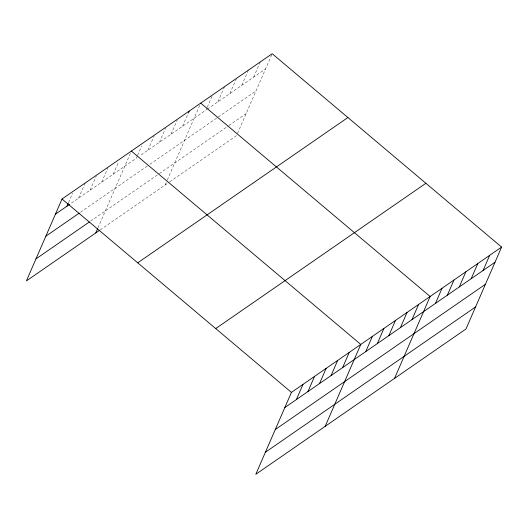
<?xml version="1.0" encoding="UTF-8"?>
<svg xmlns="http://www.w3.org/2000/svg" width="528" height="528" viewBox="0 0 528 528"><rect width="100%" height="100%" fill="white"/><g stroke="black" fill="none" stroke-linecap="round" stroke-linejoin="round"><path stroke-width="0.4" stroke-dasharray="2.64 1.98" d="M68.548 202.567L72.626 193.182M78.54 198.185L85.127 183.031M90.097 190.192L96.373 175.758M101.66 182.206L107.936 167.765M113.216 174.214L118.556 161.944M97.99 227.825L131.056 151.787M137.28 156.064L136.336 158.228L70.191 203.953M137.59 155.344L141.669 145.959M147.899 150.236L154.176 135.802M159.456 142.25L165.733 127.816M171.013 134.257L177.289 119.823M182.576 126.265L188.536 112.55M165.112 185.018L167.026 180.609M167.35 179.876L200.409 103.838M206.983 107.877L206.045 110.042L139.55 156.011M207.299 107.158L212.322 95.608M217.952 101.812L224.545 86.651M229.865 93.575L236.452 78.421M241.771 85.345L248.365 70.184M253.684 77.108L260.271 61.954M237.527 133.419L272.184 53.717M207.365 109.124L265.591 68.878M80.52 212.216L147.312 166.049M149.879 164.274L217.642 117.427M218.302 116.972L256.014 90.902M90.565 221.146L158.638 174.088M159.278 173.646L228.287 125.941M228.947 125.486L246.147 113.593M100.254 229.858L169.085 182.272M169.745 181.817L236.57 135.617"/><path stroke-width="0.79" d="M501.6 247.091L291.43 392.383L255.816 474.283L465.986 328.99L501.6 247.091L272.184 53.717L62.014 199.01L26.4 280.909L99.607 230.3M66.977 206.177L68.237 203.287M95.759 232.96L97.673 228.558M188.536 112.55L189.163 111.111M296.399 399.544L302.986 384.391M307.956 391.558L314.549 376.398M319.513 383.566L326.106 368.412M331.076 375.573L337.663 360.419M342.632 367.58L349.226 352.427M325.175 426.334L360.782 344.434L131.366 151.067M365.752 351.602L372.346 336.442M377.315 343.609L383.902 328.456M388.872 335.617L395.465 320.463M400.435 327.631L407.022 312.47M411.992 319.638L418.579 304.478M394.528 378.391L430.142 296.492L200.726 103.118M435.461 303.415L442.048 288.255M447.368 295.178L453.961 280.025M459.281 286.948L465.868 271.788M471.187 278.711L477.781 263.558M483.1 270.481L489.687 255.321M55.42 214.17L69.551 204.402M45.844 236.194L79.24 213.107M35.977 258.885L89.278 222.037M137.716 262.825L347.893 117.533M215.721 328.568L425.891 183.275M284.836 407.537L495.007 262.244M275.26 429.561L485.43 284.275M265.393 452.258L475.563 306.966M62.014 199.01L291.43 392.383"/></g></svg>
